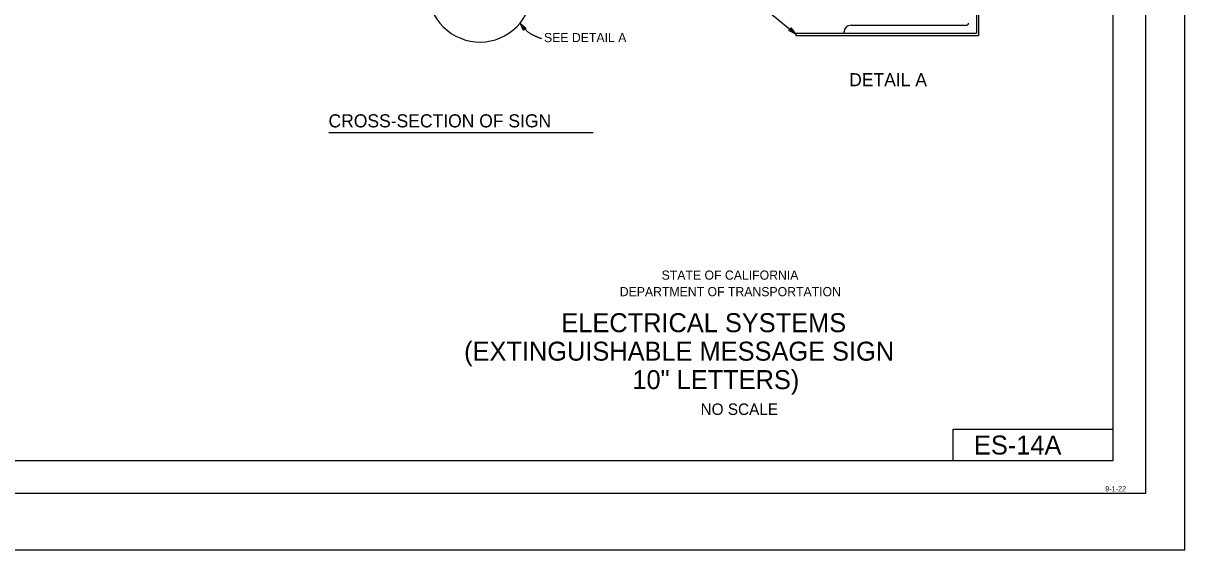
# Model space of a CAD drawing. Extents: x -894 to 866, y -472 to 714.
# Drawn here: x -22 to 866, y -472 to -70 of the extents above; entities that cross this region are included whole.
import ezdxf

# ---------------------------------------------------------------- set-up
doc = ezdxf.new("R2010")
doc.units = 0
for name, color, linetype in [('48 Elect Anno', 7, 'Continuous'), ('56 Stage 3 Anno', 7, 'Continuous'), ('57 Undefined', 7, 'Continuous'), ('60 Nongeo Data', 7, 'Continuous'), ('border_INSIDE-BORDER-anno', 7, 'Continuous'), ('border_PLOTTING-ELEMENTS', 7, 'Continuous'), ('border_rw_22x34_Cut_Lines', 7, 'Continuous'), ('border_SHEET', 7, 'Continuous'), ('border_WITHIN-BORDER-anno', 7, 'Continuous')]:
    doc.layers.add(name, color=color, linetype=linetype)

msp = doc.modelspace()

# ---------------------------------------------------------------- linework, layer by layer
at = {"layer": '48 Elect Anno'}
msp.add_lwpolyline([(360.47, -75.8), (358.06, -70.24), (362.59, -74.25), (362.19, -74.29), (358.87, -71.35), (360.63, -75.42), (360.79, -75.05), (359.66, -72.44), (361.78, -74.32), (361.37, -74.36), (360.46, -73.54), (360.94, -74.67), (361.07, -74.38), (362.59, -74.25), (361.07, -74.38)], close=True, dxfattribs=at)
msp.add_open_spline([(374.49, -82.11), (368.1, -79.83), (361.71, -75.26), (358.06, -70.24)], degree=2, dxfattribs=at)
at = {"layer": '56 Stage 3 Anno'}
msp.add_lwpolyline([(558.73, -59.5), (545.66, -59.5), (568.72, -78.58)], dxfattribs=at)
msp.add_lwpolyline([(565.01, -73.8), (568.72, -78.58), (563.34, -75.82), (563.72, -75.69), (567.66, -77.71), (564.95, -74.2), (564.89, -74.6), (566.63, -76.85), (564.1, -75.55), (564.49, -75.42), (565.58, -75.98), (564.83, -75.01), (564.78, -75.32), (563.34, -75.82), (564.78, -75.32)], close=True, dxfattribs=at)
at = {"layer": '57 Undefined'}
msp.add_line((211.93, -153.78), (413.83, -153.78), dxfattribs=at)
msp.add_arc((327.34, -44.77), 39.78, 152.6953, 151.49475, dxfattribs=at)
at = {"layer": '60 Nongeo Data'}
for p, q in [((706.67, 110.08), (706.67, -77.71)), ((708.42, 110.08), (708.42, -79.46)), ((568.72, -77.71), (706.67, -77.71)), ((568.72, -77.71), (568.72, -79.46)), ((568.72, -79.46), (708.42, -79.46)), ((605.47, -77.21), (605.47, -77.71)), ((610.97, -71.71), (699.17, -71.71))]:
    msp.add_line(p, q, dxfattribs=at)
for centre, radius, start, end in [((699.17, -70.21), 1.5, 270, 0), ((610.97, -77.21), 5.5, 90, 180)]:
    msp.add_arc(centre, radius, start, end, dxfattribs=at)
at = {"layer": 'border_PLOTTING-ELEMENTS'}
for points in [[(-894.04, -472.43), (865.96, -472.43), (865.96, 713.58), (-894.04, 713.58)], [(-864.04, 670.58), (835.96, 670.58), (835.96, -429.43), (-864.04, -429.43)]]:
    msp.add_lwpolyline(points, close=True, dxfattribs=at)
at = {"layer": 'border_rw_22x34_Cut_Lines'}
msp.add_lwpolyline([(-864.04, 670.58), (835.96, 670.58), (835.96, -429.43), (-864.04, -429.43)], close=True, dxfattribs=at)
at = {"layer": 'border_SHEET'}
for p, q in [((810.96, 645.57), (810.96, -404.43)), ((688.93, -404.43), (688.93, -380.43)), ((688.93, -380.43), (810.93, -380.43)), ((810.96, -404.43), (-814.04, -404.43))]:
    msp.add_line(p, q, dxfattribs=at)

# ---------------------------------------------------------------- texts
at = {"layer": '48 Elect Anno'}
msp.add_text('SEE DETAIL A', height=7, dxfattribs=at).set_placement((376.26, -84.65))
at = {"layer": '57 Undefined'}
for s, p in [('DETAIL A', (609.49, -118.33)), ('CROSS-SECTION OF SIGN', (211.59, -149.76))]:
    msp.add_text(s, height=10, dxfattribs=at).set_placement(p)
at = {"layer": 'border_INSIDE-BORDER-anno'}
for s, height, p in [('STATE OF CALIFORNIA', 7, (466.16, -266.14)), ('DEPARTMENT OF TRANSPORTATION', 7, (434.16, -278.74)), ('ELECTRICAL SYSTEMS', 14.5, (389.52, -306.21)), ('(EXTINGUISHABLE MESSAGE SIGN', 14.5, (315.2, -327.96)), ('10" LETTERS)', 14.5, (443.81, -349.71)), ('NO SCALE', 8.75, (495.94, -369.43))]:
    msp.add_text(s, height=height, dxfattribs=at).set_placement(p)
at = {"layer": 'border_WITHIN-BORDER-anno'}
for s, height, p in [('ES-14A', 14.5, (704.86, -399.68)), ('9-1-22', 4, (805.15, -427.85))]:
    msp.add_text(s, height=height, dxfattribs=at).set_placement(p)

doc.saveas('drawing.dxf')
